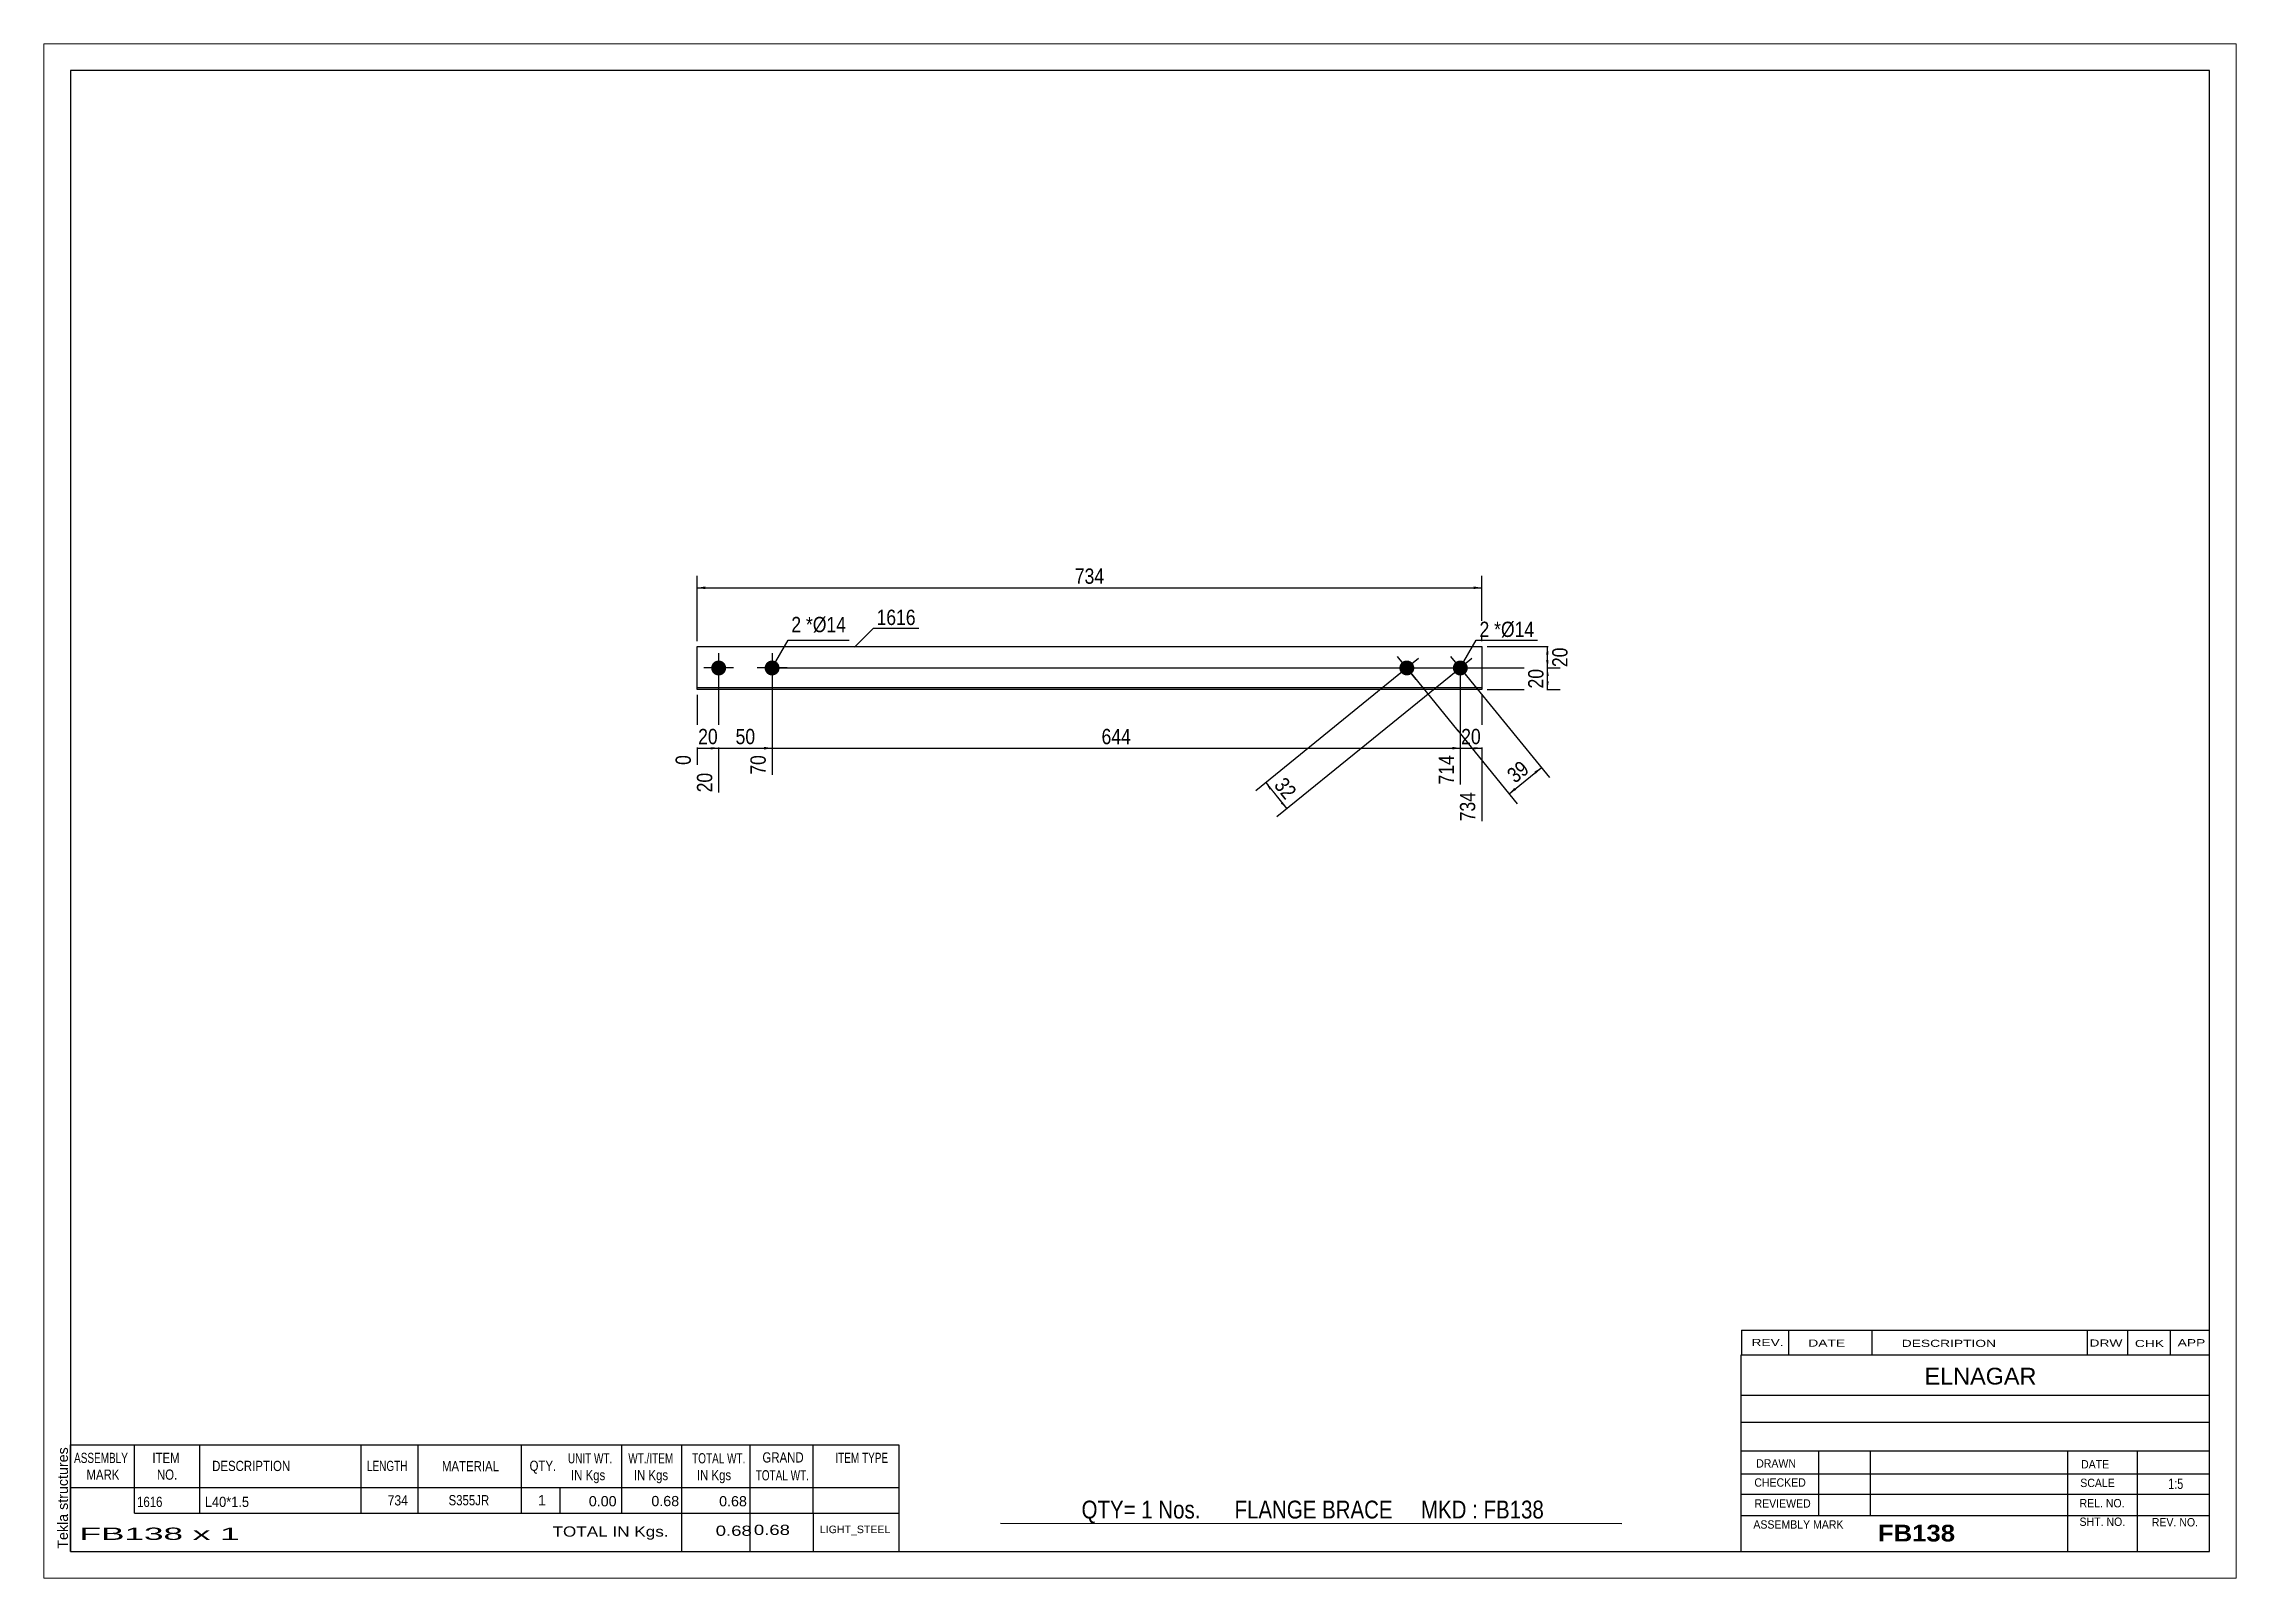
# Paper-space layout 'Layout1' of a CAD drawing. Header units: millimetres. Extents: x 0 to 410, y 0 to 287.
# The model-space entities are those that its viewports show. They can reach past a viewport. Long polylines and large blocks are cut down to what shows.
import ezdxf

# ---------------------------------------------------------------- set-up
doc = ezdxf.new("R2010")
doc.units = ezdxf.units.MM
doc.layers.add('Viewport layer', color=7, linetype='Continuous', plot=False)
doc.styles.add('Arial', font='ARIAL.TTF', dxfattribs={"height": 0.2})
doc.styles.add('Arial Bold', font='ARIALBD.TTF', dxfattribs={"height": 0.2})
doc.styles.add('Arial Narrow', font='ARIALN.TTF', dxfattribs={"height": 0.2})

# ---------------------------------------------------------------- blocks, each defined once
blk = doc.blocks.new('Unknown-627392573-1546')
at = {"color": 5, "linetype": 'Continuous'}
for p, q in [((405, 282), (5, 282)), ((5, 282), (5, 5)), ((405, 5), (405, 282)), ((5, 5), (405, 5))]:
    blk.add_line(p, q, dxfattribs=at)
at = {"color": 174, "linetype": 'Continuous', "style": 'Arial'}
blk.add_text('Tekla structures', height=1.9102, rotation=90, dxfattribs=at).set_placement((4.5, 5.5))
blk = doc.blocks.new('Part-627392573-1227 - 1212')
at = {"color": 2, "linetype": 'Continuous'}
for p, q in [((122.2, 166.25), (122.2, 174.25)), ((122.2, 174.25), (268.9, 174.25)), ((268.9, 174.25), (268.9, 166.25)), ((268.9, 166.55), (122.2, 166.55)), ((268.9, 166.25), (122.2, 166.25))]:
    blk.add_line(p, q, dxfattribs=at)
blk = doc.blocks.new('Bolt-627392573-1228 - 1212')
at = {"linetype": 'Continuous'}
for points in [[(126.2, 168.85, -1), (126.2, 171.65, -1)], [(136.2, 168.85, -1), (136.2, 171.65, -1)]]:
    blk.add_hatch(color=3, dxfattribs=at).paths.add_polyline_path(points)
at = {"color": 3, "linetype": 'Continuous'}
for p, q in [((126.2, 173.05), (126.2, 167.45)), ((136.2, 173.05), (136.2, 167.45)), ((129, 170.25), (123.4, 170.25)), ((139, 170.25), (133.4, 170.25))]:
    blk.add_line(p, q, dxfattribs=at)
blk = doc.blocks.new('Bolt-627392573-1229 - 1212')
at = {"linetype": 'Continuous'}
blk.add_hatch(color=3, dxfattribs=at).paths.add_polyline_path([(263.81, 169.37, -1), (265.99, 171.13, -1)])
at = {"color": 3, "linetype": 'Continuous'}
for p, q in [((266.67, 168.08), (263.13, 172.42)), ((267.07, 172.02), (262.73, 168.48))]:
    blk.add_line(p, q, dxfattribs=at)
blk = doc.blocks.new('Bolt-627392573-1230 - 1212')
at = {"linetype": 'Continuous'}
blk.add_hatch(color=3, dxfattribs=at).paths.add_polyline_path([(253.81, 169.37, -1), (255.99, 171.13, -1)])
at = {"color": 3, "linetype": 'Continuous'}
for p, q in [((256.67, 168.08), (253.13, 172.42)), ((257.07, 172.02), (252.73, 168.48))]:
    blk.add_line(p, q, dxfattribs=at)
blk = doc.blocks.new('StraightDimension-627392573-1237 - 1212')
at = {"linetype": 'Continuous'}
blk.add_hatch(color=7, dxfattribs=at).paths.add_polyline_path([(267.4, 155.5), (268.9, 155.25), (267.4, 155)])
at = {"color": 7, "linetype": 'Continuous'}
for p, q in [((264.9, 169.25), (264.9, 148.47)), ((268.9, 165.25), (268.9, 141.57)), ((264.9, 155.25), (268.9, 155.25))]:
    blk.add_line(p, q, dxfattribs=at)
at = {"color": 0}
blk.add_wipeout([(269.33, 155.4), (269.33, 159.6), (264.47, 159.6), (264.47, 155.4)], dxfattribs=at)
at = {"color": 0, "linetype": 'Continuous'}
blk.add_wipeout([(268.3, 147.65), (264.1, 147.65), (264.1, 140.97), (268.3, 140.97)], dxfattribs=at)
at = {"color": 3, "style": 'Arial Narrow'}
blk.add_text('20', height=2.863, dxfattribs=at).set_placement((265.07, 156))
at = {"color": 3, "linetype": 'Continuous', "style": 'Arial Narrow'}
blk.add_text('734', height=2.863, rotation=90.0002, dxfattribs=at).set_placement((267.7, 141.57))
blk = doc.blocks.new('StraightDimension-627392573-1238 - 1212')
at = {"linetype": 'Continuous'}
blk.add_hatch(color=7, dxfattribs=at).paths.add_polyline_path([(263.4, 155.5), (264.9, 155.25), (263.4, 155)])
at = {"color": 7, "linetype": 'Continuous'}
for p, q in [((136.2, 169.25), (136.2, 150.29)), ((264.9, 169.25), (264.9, 148.47)), ((136.2, 155.25), (264.9, 155.25))]:
    blk.add_line(p, q, dxfattribs=at)
at = {"color": 0}
blk.add_wipeout([(203.89, 155.4), (203.89, 159.6), (197.21, 159.6), (197.21, 155.4)], dxfattribs=at)
at = {"color": 0, "linetype": 'Continuous'}
blk.add_wipeout([(264.3, 154.55), (260.1, 154.55), (260.1, 147.87), (264.3, 147.87)], dxfattribs=at)
at = {"color": 3, "style": 'Arial Narrow'}
blk.add_text('644', height=2.863, dxfattribs=at).set_placement((197.81, 156))
at = {"color": 3, "linetype": 'Continuous', "style": 'Arial Narrow'}
blk.add_text('714', height=2.863, rotation=90.0002, dxfattribs=at).set_placement((263.7, 148.47))
blk = doc.blocks.new('StraightDimension-627392573-1239 - 1212')
at = {"linetype": 'Continuous'}
blk.add_hatch(color=7, dxfattribs=at).paths.add_polyline_path([(134.7, 155.5), (136.2, 155.25), (134.7, 155)])
at = {"color": 7, "linetype": 'Continuous'}
for p, q in [((126.2, 169.25), (126.2, 146.99)), ((136.2, 169.25), (136.2, 150.29)), ((126.2, 155.25), (136.2, 155.25))]:
    blk.add_line(p, q, dxfattribs=at)
at = {"color": 0}
blk.add_wipeout([(133.63, 155.4), (133.63, 159.6), (128.77, 159.6), (128.77, 155.4)], dxfattribs=at)
at = {"color": 0, "linetype": 'Continuous'}
blk.add_wipeout([(135.6, 154.55), (131.4, 154.55), (131.4, 149.69), (135.6, 149.69)], dxfattribs=at)
at = {"color": 3, "style": 'Arial Narrow'}
blk.add_text('50', height=2.863, dxfattribs=at).set_placement((129.37, 156))
at = {"color": 3, "linetype": 'Continuous', "style": 'Arial Narrow'}
blk.add_text('70', height=2.863, rotation=90.0002, dxfattribs=at).set_placement((135, 150.29))
blk = doc.blocks.new('StraightDimension-627392573-1240 - 1212')
at = {"linetype": 'Continuous'}
blk.add_hatch(color=7, dxfattribs=at).paths.add_polyline_path([(124.7, 155.5), (126.2, 155.25), (124.7, 155)])
at = {"color": 7, "linetype": 'Continuous'}
for p, q in [((126.2, 169.25), (126.2, 146.99)), ((122.2, 165.25), (122.2, 152.12)), ((122.2, 155.25), (126.2, 155.25))]:
    blk.add_line(p, q, dxfattribs=at)
at = {"color": 0}
blk.add_wipeout([(126.63, 155.4), (126.63, 159.6), (121.77, 159.6), (121.77, 155.4)], dxfattribs=at)
at = {"color": 0, "linetype": 'Continuous'}
blk.add_wipeout([(125.6, 151.25), (121.4, 151.25), (121.4, 146.39), (125.6, 146.39)], dxfattribs=at)
blk.add_wipeout([(121.6, 154.55), (117.4, 154.55), (117.4, 151.52), (121.6, 151.52)], dxfattribs=at)
at = {"color": 3, "style": 'Arial Narrow'}
blk.add_text('20', height=2.863, dxfattribs=at).set_placement((122.37, 156))
at = {"color": 3, "linetype": 'Continuous', "style": 'Arial Narrow'}
for s, height, p in [('0', 2.86, (121, 152.12)), ('20', 2.863, (125, 146.99))]:
    blk.add_text(s, height=height, rotation=90.0002, dxfattribs=at).set_placement(p)
blk = doc.blocks.new('StraightDimension-627392573-1254 - 1212')
at = {"linetype": 'Continuous'}
for points in [[(123.7, 185), (122.2, 185.25), (123.7, 185.5)], [(267.4, 185.5), (268.9, 185.25), (267.4, 185)]]:
    blk.add_hatch(color=7, dxfattribs=at).paths.add_polyline_path(points)
at = {"color": 7, "linetype": 'Continuous'}
for p, q in [((122.2, 175.25), (122.2, 187.5)), ((122.2, 185.25), (268.9, 185.25)), ((268.9, 175.25), (268.9, 187.5))]:
    blk.add_line(p, q, dxfattribs=at)
at = {"color": 0}
blk.add_wipeout([(198.89, 185.4), (198.89, 189.6), (192.21, 189.6), (192.21, 185.4)], dxfattribs=at)
at = {"color": 3, "style": 'Arial Narrow'}
blk.add_text('734', height=2.863, dxfattribs=at).set_placement((192.81, 186))
blk = doc.blocks.new('StraightDimension-627392573-1258 - 1212')
at = {"linetype": 'Continuous'}
for points in [[(229.26, 147.49), (228.51, 148.81), (229.65, 147.81)], [(231.73, 145.24), (232.49, 143.92), (231.35, 144.93)]]:
    blk.add_hatch(color=7, dxfattribs=at).paths.add_polyline_path(points)
at = {"color": 7, "linetype": 'Continuous'}
for p, q in [((254.12, 169.62), (226.65, 147.3)), ((264.12, 169.62), (230.62, 142.41)), ((228.51, 148.81), (232.49, 143.92))]:
    blk.add_line(p, q, dxfattribs=at)
at = {"color": 0}
blk.add_wipeout([(232.14, 144.58), (235.4, 147.22), (232.34, 150.99), (229.08, 148.35)], dxfattribs=at)
at = {"color": 3, "style": 'Arial Narrow'}
blk.add_text('32', height=2.863, rotation=-50.913, dxfattribs=at).set_placement((229.93, 148.26))
blk = doc.blocks.new('StraightDimension-627392573-1264 - 1212')
at = {"linetype": 'Continuous'}
for points in [[(275.35, 147.46), (274.02, 146.71), (275.03, 147.85)], [(278.73, 150.85), (280.05, 151.6), (279.04, 150.46)]]:
    blk.add_hatch(color=7, dxfattribs=at).paths.add_polyline_path(points)
at = {"color": 7, "linetype": 'Continuous'}
for p, q in [((255.53, 169.47), (275.54, 144.84)), ((265.53, 169.47), (281.56, 149.74)), ((274.02, 146.71), (280.05, 151.6))]:
    blk.add_line(p, q, dxfattribs=at)
at = {"color": 0}
blk.add_wipeout([(278.83, 150.8), (276.18, 154.06), (272.41, 151), (275.06, 147.74)], dxfattribs=at)
at = {"color": 3, "style": 'Arial Narrow'}
blk.add_text('39', height=2.863, rotation=39.0872, dxfattribs=at).set_placement((275.15, 148.58))
blk = doc.blocks.new('StraightDimension-627392573-1270 - 1212')
at = {"linetype": 'Continuous'}
for points in [[(280.95, 172.75), (281.2, 174.25), (281.45, 172.75)], [(281.45, 171.75), (281.2, 170.25), (280.95, 171.75)]]:
    blk.add_hatch(color=7, dxfattribs=at).paths.add_polyline_path(points)
at = {"color": 7, "linetype": 'Continuous'}
for p, q in [((269.9, 174.25), (283.45, 174.25)), ((281.2, 170.25), (281.2, 174.25)), ((137.2, 170.25), (283.45, 170.25))]:
    blk.add_line(p, q, dxfattribs=at)
at = {"color": 0}
blk.add_wipeout([(285.55, 174.68), (281.35, 174.68), (281.35, 169.82), (285.55, 169.82)], dxfattribs=at)
at = {"color": 3, "style": 'Arial Narrow'}
blk.add_text('20', height=2.863, rotation=90.0002, dxfattribs=at).set_placement((284.95, 170.42))
blk = doc.blocks.new('StraightDimension-627392573-1271 - 1212')
at = {"linetype": 'Continuous'}
for points in [[(280.95, 168.75), (281.2, 170.25), (281.45, 168.75)], [(281.45, 167.75), (281.2, 166.25), (280.95, 167.75)]]:
    blk.add_hatch(color=7, dxfattribs=at).paths.add_polyline_path(points)
at = {"color": 7, "linetype": 'Continuous'}
for p, q in [((137.2, 170.25), (283.6, 170.25)), ((281.2, 166.25), (281.2, 170.25)), ((269.9, 166.25), (283.6, 166.25))]:
    blk.add_line(p, q, dxfattribs=at)
at = {"color": 0}
blk.add_wipeout([(281.05, 170.68), (276.85, 170.68), (276.85, 165.82), (281.05, 165.82)], dxfattribs=at)
at = {"color": 3, "style": 'Arial Narrow'}
blk.add_text('20', height=2.863, rotation=90.0002, dxfattribs=at).set_placement((280.45, 166.42))
blk = doc.blocks.new('CBS_REVISION-627392573-1562')
at = {"color": 7, "linetype": 'Continuous'}
for p, q in [((317.49, 46.38), (404.99, 46.38)), ((317.49, 46.38), (317.49, 41.75)), ((326.29, 46.38), (326.29, 41.75)), ((341.88, 46.38), (341.88, 41.81)), ((382.14, 46.38), (382.14, 41.75)), ((389.68, 46.38), (389.68, 41.75)), ((397.63, 46.38), (397.63, 41.75)), ((317.49, 41.75), (404.99, 41.75))]:
    blk.add_line(p, q, dxfattribs=at)
at = {"color": 7, "style": 'Arial Narrow', "width": 1.7}
for s, height, p in [('REV.', 1.326, (319.35, 43.43)), ('DATE', 1.326, (329.98, 43.31)), ('DESCRIPTION', 1.3257, (347.46, 43.26)), ('DRW', 1.326, (382.57, 43.32)), ('CHK', 1.326, (391.06, 43.23)), ('APP', 1.326, (399.06, 43.38))]:
    blk.add_text(s, height=height, dxfattribs=at).set_placement(p)
blk = doc.blocks.new('CBS_BOM-627392573-1559')
at = {"color": 7, "linetype": 'Continuous'}
for p, q in [((4.97, 16.97), (4.97, 24.97)), ((4.97, 24.97), (159.89, 24.97)), ((16.97, 16.97), (16.97, 24.97)), ((29.16, 16.97), (29.16, 24.97)), ((59.32, 16.97), (59.32, 24.97)), ((70, 16.97), (70, 24.97)), ((89.32, 16.97), (89.32, 24.97)), ((108.12, 16.97), (108.12, 24.97)), ((119.33, 16.97), (119.33, 24.97)), ((132.12, 16.97), (132.12, 24.97)), ((143.87, 16.97), (143.87, 24.97)), ((159.89, 24.96), (159.89, 16.98)), ((4.97, 16.97), (159.89, 16.97)), ((4.97, 12.17), (4.97, 16.97)), ((16.97, 12.17), (16.97, 16.97)), ((29.16, 12.17), (29.16, 16.97)), ((59.32, 12.17), (59.32, 16.97)), ((70, 12.17), (70, 16.97)), ((89.32, 12.17), (89.32, 16.97)), ((96.58, 12.17), (96.58, 16.97)), ((108.12, 12.17), (108.12, 16.97)), ((119.33, 12.17), (119.33, 16.97)), ((132.12, 12.17), (132.12, 16.97)), ((143.89, 12.17), (143.89, 16.97)), ((159.89, 16.97), (159.89, 12.17)), ((4.97, 4.97), (4.97, 12.15)), ((16.97, 12.17), (159.89, 12.17)), ((119.33, 4.97), (119.33, 12.15)), ((132.12, 4.97), (132.12, 12.15)), ((143.93, 4.97), (143.93, 12.15)), ((159.89, 12.17), (159.89, 4.97)), ((4.97, 4.97), (159.89, 4.97))]:
    blk.add_line(p, q, dxfattribs=at)
at = {"color": 3, "linetype": 'Continuous', "style": 'Arial'}
for s, height, width, p in [('ASSEMBLY', 1.91, 0.7, (5.65, 21.54)), ('ITEM', 1.91, 0.8, (20.3, 21.54)), ('DESCRIPTION', 1.9102, 0.8, (31.48, 20.04)), ('LENGTH', 1.91, 0.7, (60.43, 20.04)), ('MATERIAL', 1.91, 0.8, (74.45, 19.99)), ('QTY.', 1.91, 0.8, (90.84, 20.07)), ('UNIT WT.', 1.91, 0.7, (98.01, 21.47)), ('WT./ITEM', 1.91, 0.7, (109.3, 21.47)), ('TOTAL WT.', 1.91, 0.7, (121.24, 21.47)), ('GRAND', 1.91, 0.8, (134.39, 21.63)), ('ITEM TYPE', 1.91, 0.7, (148.03, 21.55)), ('MARK', 1.91, 0.8, (7.97, 18.41)), ('NO.', 1.91, 0.8, (21.15, 18.41)), ('IN Kgs', 1.91, 0.8, (98.59, 18.33)), ('IN Kgs', 1.91, 0.8, (110.34, 18.33)), ('IN Kgs', 1.91, 0.8, (122.13, 18.33)), ('TOTAL WT.', 1.91, 0.7, (133.13, 18.29))]:
    blk.add_text(s, height=height, dxfattribs=dict(at, width=width)).set_placement(p)
at = {"color": 7, "linetype": 'Continuous', "style": 'Arial'}
for s, width, p in [('1616', 0.8, (17.43, 13.32)), ('L40*1.5', 0.9, (30.1, 13.32)), ('734', 0.85, (64.3, 13.6)), ('S355JR', 0.8, (75.69, 13.63))]:
    blk.add_text(s, height=1.91, dxfattribs=dict(at, width=width)).set_placement(p)
for s, p in [('1', (92.41, 13.63)), ('0.00', (101.92, 13.44)), ('0.68', (113.62, 13.47)), ('0.68', (126.29, 13.44))]:
    blk.add_text(s, height=1.91, dxfattribs=at).set_placement(p)
at = {"color": 6, "linetype": 'Continuous', "style": 'Arial'}
for s, height, width, p in [('FB138 x 1', 2.292, 2.05, (6.69, 7.16)), ('TOTAL IN Kgs.', 1.9102, 1.2, (95.13, 7.77)), ('0.68', 1.91, 1.3, (125.65, 7.92)), ('0.68', 1.91, 1.3, (132.79, 8.08))]:
    blk.add_text(s, height=height, dxfattribs=dict(at, width=width)).set_placement(p)
blk.add_text('LIGHT_STEEL', height=1.4135, dxfattribs=at).set_placement((145.14, 8.42))
blk = doc.blocks.new('CBS_CALLOFF-627392573-1560')
at = {"color": 7, "linetype": 'Continuous'}
blk.add_line((178.88, 10.27), (295.11, 10.25), dxfattribs=at)
at = {"color": 3, "linetype": 'Continuous', "style": 'Arial Narrow'}
blk.add_text('QTY= 1 Nos.      FLANGE BRACE     MKD : FB138', height=3.3405, dxfattribs=at).set_placement((194.07, 11.16))
blk = doc.blocks.new('CBS_NAME_BLOG-627392573-1561')
at = {"color": 7, "linetype": 'Continuous'}
for p, q in [((317.41, 41.75), (404.93, 41.75)), ((317.41, 5.04), (317.41, 41.75)), ((317.41, 34.21), (404.93, 34.21)), ((317.48, 29.16), (405, 29.16)), ((317.41, 23.79), (404.93, 23.79)), ((331.93, 11.68), (331.93, 23.78)), ((341.62, 11.71), (341.62, 23.78)), ((378.53, 5.04), (378.53, 23.77)), ((391.58, 5.04), (391.58, 23.78)), ((317.42, 19.49), (405, 19.51)), ((317.41, 15.74), (404.93, 15.74)), ((317.41, 11.7), (404.93, 11.7)), ((317.41, 5), (405, 5))]:
    blk.add_line(p, q, dxfattribs=at)
at = {"color": 3, "linetype": 'Continuous', "style": 'Arial'}
blk.add_text('ELNAGAR', height=3.133, dxfattribs=at).set_placement((351.73, 36.22))
at = {"color": 3, "linetype": 'Continuous'}
for s, height, style, width, p in [('DRAWN', 1.566, 'Arial', 0.9, (320.24, 20.68)), ('DATE', 1.566, 'Arial', 0.9, (381, 20.52)), ('CHECKED', 1.566, 'Arial', 0.9, (319.89, 17.11)), ('SCALE', 1.566, 'Arial', 0.9, (380.85, 17.04)), ('1:5', 1.957, 'Arial Narrow', 0.9, (397.3, 16.68)), ('REVIEWED', 1.566, 'Arial', 0.9, (319.93, 13.19)), ('REL. NO.', 1.566, 'Arial', 0.9, (380.71, 13.24)), ('ASSEMBLY MARK', 1.5663, 'Arial', 0.9, (319.71, 9.26)), ('FB138', 3.131, 'Arial Bold', 1.1, (342.99, 6.86)), ('SHT. NO.', 1.566, 'Arial', 0.9, (380.71, 9.77)), ('REV. NO.', 1.566, 'Arial', 0.9, (394.23, 9.68))]:
    blk.add_text(s, height=height, dxfattribs=dict(at, style=style, width=width)).set_placement(p)
blk = doc.blocks.new('Mark-627392573-1279 - 1212')
at = {"color": 0}
blk.add_wipeout([(163.05, 178.29), (163.05, 181.29), (155.73, 181.29), (155.73, 178.29)], dxfattribs=at)
blk.add_wipeout([(163.05, 178.29), (163.05, 181.29), (155.73, 181.29), (155.73, 178.29)], dxfattribs=at)
at = {"color": 7, "linetype": 'Continuous'}
for p, q in [((151.6, 174.15), (155.13, 177.69)), ((155.13, 177.69), (163.65, 177.69))]:
    blk.add_line(p, q, dxfattribs=at)
at = {"color": 3, "style": 'Arial Narrow'}
blk.add_text('1616', height=2.863, dxfattribs=at).set_placement((155.73, 178.29))
blk = doc.blocks.new('MarkSet-627392573-1284 - 1212')
at = {"color": 0}
blk.add_wipeout([(270.33, 176.05), (270.33, 179.05), (268.5, 179.05), (268.5, 176.05)], dxfattribs=at)
blk.add_wipeout([(270.33, 176.05), (270.33, 179.05), (268.5, 179.05), (268.5, 176.05)], dxfattribs=at)
at = {"color": 7, "linetype": 'Continuous'}
blk.add_line((264.9, 170.25), (267.9, 175.45), dxfattribs=at)
at = {"color": 0}
blk.add_wipeout([(272.51, 176.05), (272.51, 179.05), (271.23, 179.05), (271.23, 176.05)], dxfattribs=at)
blk.add_wipeout([(272.51, 176.05), (272.51, 179.05), (271.23, 179.05), (271.23, 176.05)], dxfattribs=at)
at = {"color": 3, "style": 'Arial Narrow'}
blk.add_text('2', height=2.86, dxfattribs=at).set_placement((268.5, 176.05))
at = {"color": 0}
blk.add_wipeout([(278.72, 176.05), (278.72, 179.05), (272.51, 179.05), (272.51, 176.05)], dxfattribs=at)
blk.add_wipeout([(278.72, 176.05), (278.72, 179.05), (272.51, 179.05), (272.51, 176.05)], dxfattribs=at)
at = {"color": 7, "linetype": 'Continuous'}
blk.add_line((267.9, 175.45), (279.32, 175.45), dxfattribs=at)
at = {"color": 3, "style": 'Arial Narrow'}
for s, height, p in [('*', 2.86, (271.23, 176.05)), ('Ø14', 2.863, (272.51, 176.05))]:
    blk.add_text(s, height=height, dxfattribs=at).set_placement(p)
blk = doc.blocks.new('Mark-627392573-1287 - 1212')
at = {"color": 0}
blk.add_wipeout([(141.63, 176.95), (141.63, 179.95), (139.8, 179.95), (139.8, 176.95)], dxfattribs=at)
blk.add_wipeout([(141.63, 176.95), (141.63, 179.95), (139.8, 179.95), (139.8, 176.95)], dxfattribs=at)
at = {"color": 7, "linetype": 'Continuous'}
blk.add_line((136.2, 170.25), (139.2, 175.45), dxfattribs=at)
at = {"color": 0}
blk.add_wipeout([(143.81, 176.95), (143.81, 179.95), (142.53, 179.95), (142.53, 176.95)], dxfattribs=at)
blk.add_wipeout([(143.81, 176.95), (143.81, 179.95), (142.53, 179.95), (142.53, 176.95)], dxfattribs=at)
at = {"color": 3, "style": 'Arial Narrow'}
blk.add_text('2', height=2.86, dxfattribs=at).set_placement((139.8, 176.95))
at = {"color": 0}
blk.add_wipeout([(150.02, 176.95), (150.02, 179.95), (143.81, 179.95), (143.81, 176.95)], dxfattribs=at)
blk.add_wipeout([(150.02, 176.95), (150.02, 179.95), (143.81, 179.95), (143.81, 176.95)], dxfattribs=at)
at = {"color": 7, "linetype": 'Continuous'}
blk.add_line((139.2, 175.45), (150.62, 175.45), dxfattribs=at)
at = {"color": 3, "style": 'Arial Narrow'}
for s, height, p in [('*', 2.86, (142.53, 176.95)), ('Ø14', 2.863, (143.81, 176.95))]:
    blk.add_text(s, height=height, dxfattribs=at).set_placement(p)

msp = doc.modelspace()

# ---------------------------------------------------------------- block references
for name in ['Unknown-627392573-1546', 'Part-627392573-1227 - 1212', 'Bolt-627392573-1228 - 1212', 'Bolt-627392573-1230 - 1212', 'Bolt-627392573-1229 - 1212', 'CBS_REVISION-627392573-1562', 'CBS_NAME_BLOG-627392573-1561', 'CBS_BOM-627392573-1559', 'CBS_CALLOFF-627392573-1560']:
    msp.add_blockref(name, (0, 0))

# ---------------------------------------------------------------- next in the draw order: block references
for name in ['StraightDimension-627392573-1254 - 1212', 'StraightDimension-627392573-1237 - 1212']:
    msp.add_blockref(name, (0, 0))

# ---------------------------------------------------------------- next in the draw order: block references
msp.add_blockref('StraightDimension-627392573-1238 - 1212', (0, 0))

# ---------------------------------------------------------------- next in the draw order: block references
for name in ['StraightDimension-627392573-1239 - 1212', 'StraightDimension-627392573-1258 - 1212']:
    msp.add_blockref(name, (0, 0))

# ---------------------------------------------------------------- next in the draw order: block references
for name in ['StraightDimension-627392573-1240 - 1212', 'StraightDimension-627392573-1264 - 1212']:
    msp.add_blockref(name, (0, 0))

# ---------------------------------------------------------------- next in the draw order: block references
msp.add_blockref('StraightDimension-627392573-1270 - 1212', (0, 0))

# ---------------------------------------------------------------- next in the draw order: block references
for name in ['Mark-627392573-1279 - 1212', 'StraightDimension-627392573-1271 - 1212']:
    msp.add_blockref(name, (0, 0))

# ---------------------------------------------------------------- next in the draw order: block references
for name in ['Mark-627392573-1287 - 1212', 'MarkSet-627392573-1284 - 1212']:
    msp.add_blockref(name, (0, 0))

psp = doc.layouts.get("Layout1")

# ---------------------------------------------------------------- viewports
at = {"layer": 'Viewport layer', "view_target_point": (205, 143.5)}
psp.add_viewport(center=(205, 143.5), size=(410, 287), view_center_point=(0, 0), view_height=287, dxfattribs=at)

doc.saveas('drawing.dxf')
